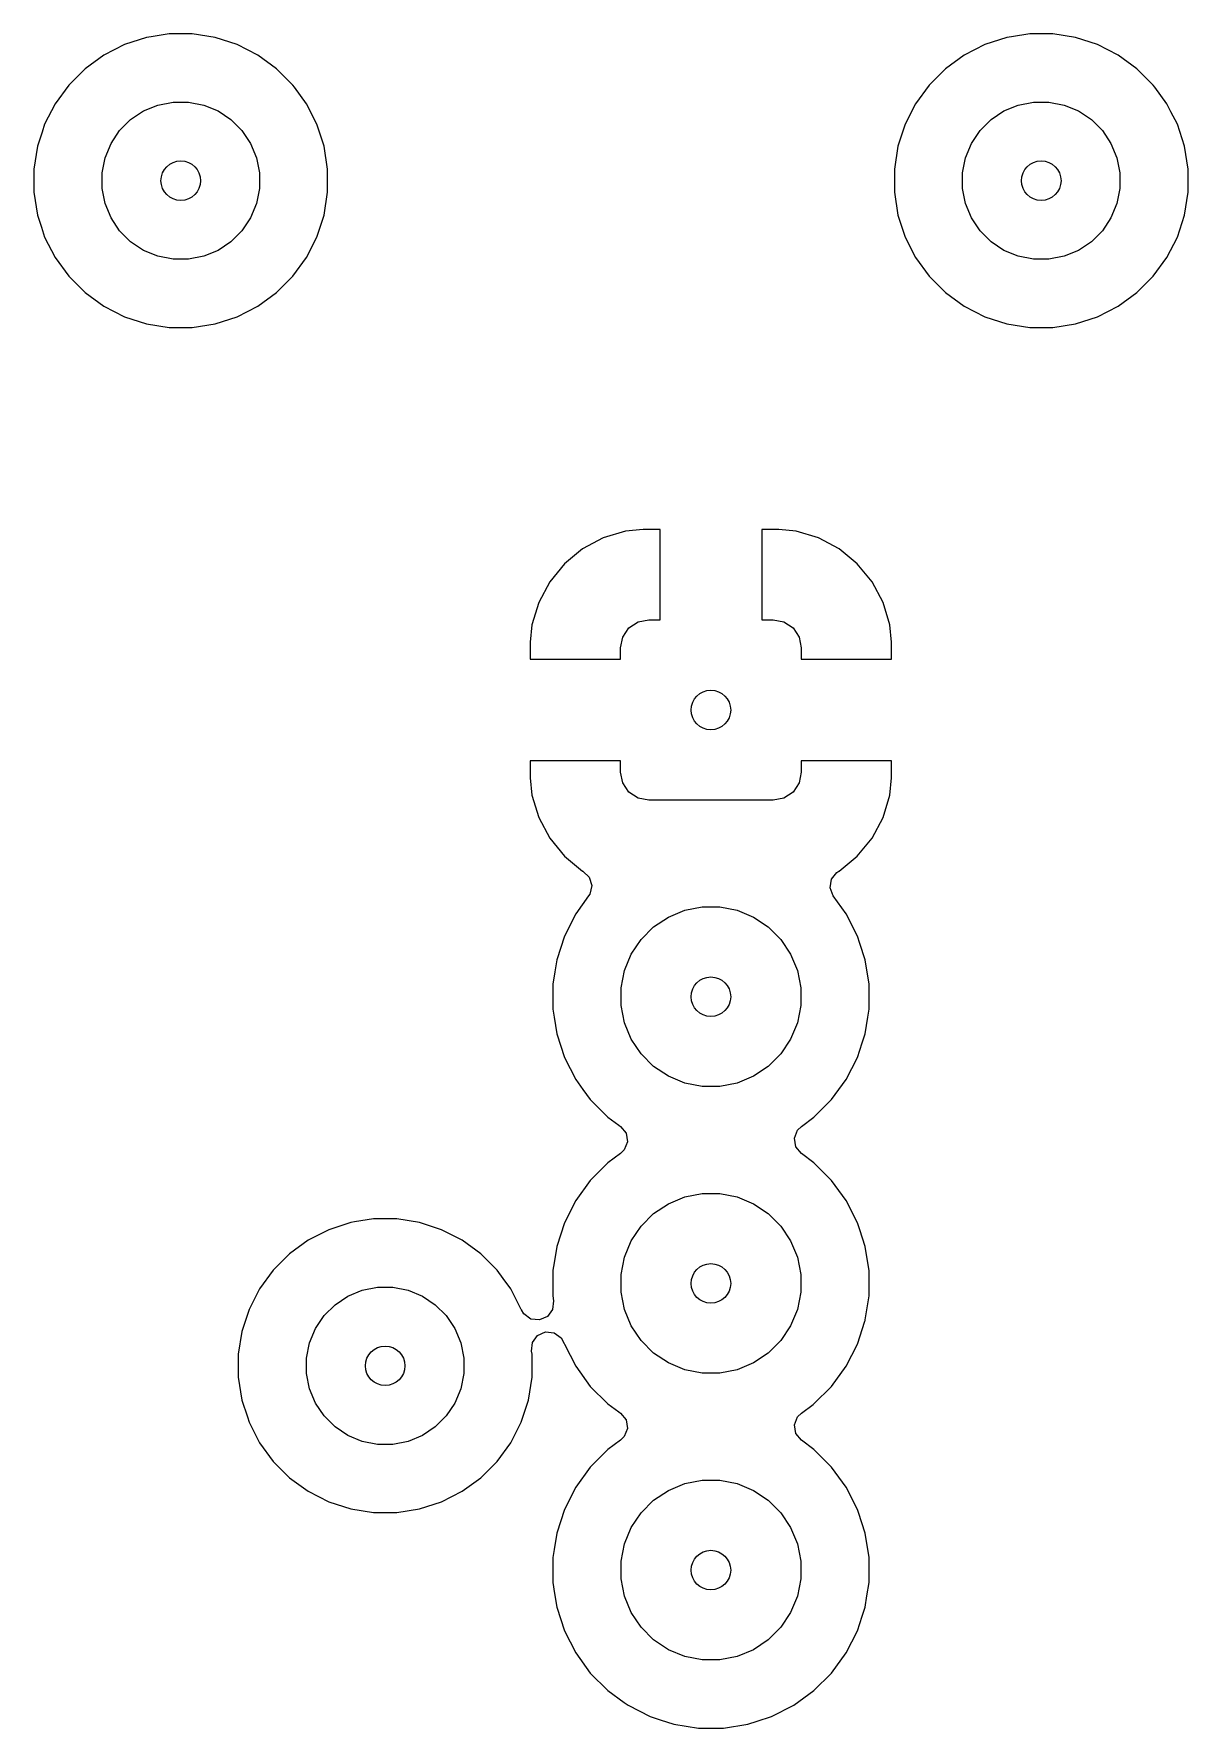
# Model space of a CAD drawing. Extents: x 70.6 to 149.6, y -117.6 to -52.5.
# Drawn here: x 91.79 to 102.01, y -85.76 to -70.75 of the extents above; entities that cross this region are included whole.
import ezdxf

# ---------------------------------------------------------------- set-up
doc = ezdxf.new("R2010")
doc.units = 0
doc.layers.add('BLACK', color=7, linetype='CONTINUOUS')

msp = doc.modelspace()

# ---------------------------------------------------------------- linework, layer by layer
at = {"layer": 'BLACK', "linetype": 'CONTINUOUS'}
for p, q in [((92.589115, -70.845952), (92.406727, -70.938884)), ((92.589127, -70.845948), (92.589115, -70.845952)), ((92.783805, -70.782693), (92.589127, -70.845948)), ((92.82499, -70.77617), (92.783805, -70.782693)), ((92.985988, -70.75067), (92.82499, -70.77617)), ((93.190692, -70.75067), (92.985988, -70.75067)), ((93.392874, -70.782693), (93.190692, -70.75067)), ((93.587559, -70.84595), (93.392874, -70.782693)), ((93.58756, -70.84595), (93.587559, -70.84595)), ((93.587564, -70.845952), (93.58756, -70.84595)), ((93.769952, -70.938884), (93.587564, -70.845952)), ((100.209115, -70.845952), (100.026727, -70.938884)), ((100.209127, -70.845948), (100.209115, -70.845952)), ((100.403805, -70.782693), (100.209127, -70.845948)), ((100.44499, -70.77617), (100.403805, -70.782693)), ((100.605988, -70.75067), (100.44499, -70.77617)), ((100.810692, -70.75067), (100.605988, -70.75067)), ((101.012874, -70.782693), (100.810692, -70.75067)), ((101.207559, -70.84595), (101.012874, -70.782693)), ((101.20756, -70.84595), (101.207559, -70.84595)), ((101.207564, -70.845952), (101.20756, -70.84595)), ((101.389952, -70.938884), (101.207564, -70.845952)), ((92.406727, -70.938884), (92.241127, -71.059198)), ((93.935552, -71.059198), (93.769952, -70.938884)), ((100.026727, -70.938884), (99.861127, -71.059198)), ((101.555552, -71.059198), (101.389952, -70.938884)), ((92.241119, -71.059205), (92.096375, -71.203949)), ((92.241127, -71.059198), (92.241119, -71.059205)), ((93.93556, -71.059205), (93.935552, -71.059198)), ((94.080304, -71.203949), (93.93556, -71.059205)), ((99.861119, -71.059205), (99.716375, -71.203949)), ((99.861127, -71.059198), (99.861119, -71.059205)), ((101.55556, -71.059205), (101.555552, -71.059198)), ((101.700304, -71.203949), (101.55556, -71.059205)), ((92.096368, -71.203957), (91.976054, -71.369557)), ((92.096375, -71.203949), (92.096368, -71.203957)), ((94.080311, -71.203957), (94.080304, -71.203949)), ((94.094301, -71.223213), (94.080311, -71.203957)), ((94.200627, -71.36956), (94.094301, -71.223213)), ((99.716368, -71.203957), (99.596054, -71.369557)), ((99.716375, -71.203949), (99.716368, -71.203957)), ((101.700311, -71.203957), (101.700304, -71.203949)), ((101.714301, -71.223213), (101.700311, -71.203957)), ((101.820627, -71.36956), (101.714301, -71.223213)), ((91.976054, -71.369557), (91.883122, -71.551945)), ((92.644265, -71.510063), (92.758362, -71.433825)), ((92.758362, -71.433825), (92.885141, -71.381312)), ((92.885141, -71.381312), (93.019728, -71.354541)), ((93.019728, -71.354541), (93.156952, -71.354541)), ((93.156952, -71.354541), (93.291539, -71.381312)), ((93.291539, -71.381312), (93.418318, -71.433825)), ((93.418318, -71.433825), (93.532415, -71.510063)), ((94.29356, -71.551951), (94.200627, -71.36956)), ((99.596054, -71.369557), (99.503122, -71.551945)), ((100.264265, -71.510063), (100.378362, -71.433825)), ((100.378362, -71.433825), (100.505141, -71.381312)), ((100.505141, -71.381312), (100.639728, -71.354541)), ((100.639728, -71.354541), (100.776952, -71.354541)), ((100.776952, -71.354541), (100.911539, -71.381312)), ((100.911539, -71.381312), (101.038318, -71.433825)), ((101.038318, -71.433825), (101.152415, -71.510063)), ((101.857001, -71.440948), (101.820627, -71.36956)), ((101.91356, -71.551951), (101.857001, -71.440948)), ((91.883118, -71.551957), (91.860957, -71.620163)), ((91.883122, -71.551945), (91.883118, -71.551957)), ((92.547233, -71.607095), (92.644265, -71.510063)), ((93.532415, -71.510063), (93.629447, -71.607095)), ((94.356817, -71.746636), (94.29356, -71.551951)), ((99.503118, -71.551957), (99.480957, -71.620163)), ((99.503122, -71.551945), (99.503118, -71.551957)), ((100.167233, -71.607095), (100.264265, -71.510063)), ((101.152415, -71.510063), (101.249447, -71.607095)), ((101.976817, -71.746636), (101.91356, -71.551951)), ((91.819863, -71.746636), (91.78784, -71.948818)), ((91.860957, -71.620163), (91.819863, -71.746636)), ((92.418482, -71.847971), (92.470995, -71.721192)), ((92.470995, -71.721192), (92.547233, -71.607095)), ((93.629447, -71.607095), (93.705685, -71.721192)), ((93.705685, -71.721192), (93.758198, -71.847971)), ((94.38884, -71.948818), (94.356817, -71.746636)), ((99.439863, -71.746636), (99.40784, -71.948818)), ((99.480957, -71.620163), (99.439863, -71.746636)), ((100.038482, -71.847971), (100.090995, -71.721192)), ((100.090995, -71.721192), (100.167233, -71.607095)), ((101.249447, -71.607095), (101.325685, -71.721192)), ((101.325685, -71.721192), (101.378198, -71.847971)), ((102.00884, -71.948818), (101.976817, -71.746636)), ((92.391711, -71.982558), (92.418482, -71.847971)), ((93.758198, -71.847971), (93.784969, -71.982558)), ((100.011711, -71.982558), (100.038482, -71.847971)), ((101.378198, -71.847971), (101.404969, -71.982558)), ((91.78784, -71.948818), (91.78784, -72.153522)), ((92.391711, -72.119782), (92.391711, -71.982558)), ((93.784969, -71.982558), (93.784969, -72.119782)), ((94.38884, -72.153522), (94.38884, -71.948818)), ((99.40784, -71.948818), (99.40784, -72.153522)), ((100.011711, -72.119782), (100.011711, -71.982558)), ((101.404969, -71.982558), (101.404969, -72.119782)), ((102.00884, -72.153522), (102.00884, -71.948818)), ((91.78784, -72.153522), (91.819863, -72.355704)), ((92.418482, -72.254369), (92.391711, -72.119782)), ((93.784969, -72.119782), (93.758198, -72.254369)), ((94.356817, -72.355704), (94.38884, -72.153522)), ((99.40784, -72.153522), (99.439863, -72.355704)), ((100.038482, -72.254369), (100.011711, -72.119782)), ((101.404969, -72.119782), (101.378198, -72.254369)), ((101.976817, -72.355704), (102.00884, -72.153522)), ((92.470995, -72.381148), (92.418482, -72.254369)), ((93.758198, -72.254369), (93.705685, -72.381148)), ((100.090995, -72.381148), (100.038482, -72.254369)), ((101.378198, -72.254369), (101.325685, -72.381148)), ((91.819863, -72.355704), (91.854899, -72.463535)), ((91.854899, -72.463535), (91.883118, -72.550382)), ((92.547233, -72.495245), (92.470995, -72.381148)), ((92.644265, -72.592277), (92.547233, -72.495245)), ((93.629447, -72.495245), (93.532415, -72.592277)), ((93.705685, -72.381148), (93.629447, -72.495245)), ((94.29356, -72.550389), (94.356817, -72.355704)), ((99.439863, -72.355704), (99.474899, -72.463535)), ((99.474899, -72.463535), (99.503118, -72.550382)), ((100.167233, -72.495245), (100.090995, -72.381148)), ((100.264265, -72.592277), (100.167233, -72.495245)), ((101.249447, -72.495245), (101.152415, -72.592277)), ((101.325685, -72.381148), (101.249447, -72.495245)), ((101.91356, -72.550389), (101.976817, -72.355704)), ((91.883118, -72.550382), (91.883122, -72.550394)), ((91.883122, -72.550394), (91.976054, -72.732782)), ((92.758362, -72.668515), (92.644265, -72.592277)), ((93.532415, -72.592277), (93.418318, -72.668515)), ((94.200627, -72.73278), (94.29356, -72.550389)), ((99.503118, -72.550382), (99.503122, -72.550394)), ((99.503122, -72.550394), (99.596054, -72.732782)), ((100.378362, -72.668515), (100.264265, -72.592277)), ((101.152415, -72.592277), (101.038318, -72.668515)), ((101.820627, -72.73278), (101.91356, -72.550389)), ((91.976054, -72.732782), (92.096368, -72.898382)), ((92.885141, -72.721028), (92.758362, -72.668515)), ((93.019728, -72.747799), (92.885141, -72.721028)), ((93.156952, -72.747799), (93.019728, -72.747799)), ((93.291539, -72.721028), (93.156952, -72.747799)), ((93.418318, -72.668515), (93.291539, -72.721028)), ((94.080306, -72.898389), (94.200627, -72.73278)), ((99.596054, -72.732782), (99.716368, -72.898382)), ((100.505141, -72.721028), (100.378362, -72.668515)), ((100.639728, -72.747799), (100.505141, -72.721028)), ((100.776952, -72.747799), (100.639728, -72.747799)), ((100.911539, -72.721028), (100.776952, -72.747799)), ((101.038318, -72.668515), (100.911539, -72.721028)), ((101.700306, -72.898389), (101.820627, -72.73278)), ((92.096368, -72.898382), (92.096375, -72.89839)), ((92.096375, -72.89839), (92.241119, -73.043134)), ((93.935559, -73.043136), (94.080306, -72.898389)), ((99.716368, -72.898382), (99.716375, -72.89839)), ((99.716375, -72.89839), (99.861119, -73.043134)), ((101.555559, -73.043136), (101.700306, -72.898389)), ((92.241119, -73.043134), (92.241127, -73.043141)), ((92.241127, -73.043141), (92.406727, -73.163455)), ((93.76995, -73.163457), (93.935559, -73.043136)), ((99.861119, -73.043134), (99.861127, -73.043141)), ((99.861127, -73.043141), (100.026727, -73.163455)), ((101.38995, -73.163457), (101.555559, -73.043136)), ((92.406727, -73.163455), (92.40673, -73.163457)), ((92.40673, -73.163457), (92.589121, -73.25639)), ((93.587559, -73.25639), (93.76995, -73.163457)), ((100.026727, -73.163455), (100.02673, -73.163457)), ((100.02673, -73.163457), (100.209121, -73.25639)), ((101.207559, -73.25639), (101.38995, -73.163457)), ((92.589121, -73.25639), (92.783806, -73.319647)), ((92.783806, -73.319647), (92.985988, -73.35167)), ((92.985988, -73.35167), (92.985993, -73.35167)), ((92.985993, -73.35167), (93.190687, -73.35167)), ((93.190687, -73.35167), (93.190692, -73.35167)), ((93.190692, -73.35167), (93.392874, -73.319647)), ((93.392874, -73.319647), (93.587559, -73.25639)), ((100.209121, -73.25639), (100.403806, -73.319647)), ((100.403806, -73.319647), (100.605988, -73.35167)), ((100.605988, -73.35167), (100.605993, -73.35167)), ((100.605993, -73.35167), (100.810687, -73.35167)), ((100.810687, -73.35167), (100.810692, -73.35167)), ((100.810692, -73.35167), (101.012874, -73.319647)), ((101.012874, -73.319647), (101.207559, -73.25639)), ((97.027501, -75.156362), (96.829578, -75.216402)), ((97.181757, -75.14117), (97.027501, -75.156362)), ((97.33334, -75.14117), (97.181757, -75.14117)), ((97.33334, -75.94117), (97.33334, -75.14117)), ((98.384923, -75.14117), (98.23334, -75.14117)), ((98.23334, -75.14117), (98.23334, -75.94117)), ((98.539178, -75.156362), (98.384923, -75.14117)), ((98.737101, -75.216402), (98.539178, -75.156362)), ((96.647171, -75.3139), (96.487285, -75.445115)), ((96.647178, -75.313895), (96.647171, -75.3139)), ((96.829573, -75.216404), (96.647178, -75.313895)), ((96.829578, -75.216402), (96.829573, -75.216404)), ((98.737106, -75.216404), (98.737101, -75.216402)), ((98.919501, -75.313895), (98.737106, -75.216404)), ((98.919508, -75.3139), (98.919501, -75.313895)), ((99.079394, -75.445115), (98.919508, -75.3139)), ((96.487285, -75.445115), (96.35607, -75.605001)), ((99.210609, -75.605001), (99.079394, -75.445115)), ((96.356065, -75.605008), (96.258574, -75.787403)), ((96.35607, -75.605001), (96.356065, -75.605008)), ((99.210614, -75.605008), (99.210609, -75.605001)), ((99.308105, -75.787403), (99.210614, -75.605008)), ((96.258572, -75.787408), (96.198532, -75.985331)), ((96.258574, -75.787403), (96.258572, -75.787408)), ((99.308107, -75.787408), (99.308105, -75.787403)), ((99.368147, -75.985331), (99.308107, -75.787408)), ((97.137669, -75.9602), (97.23334, -75.94117)), ((97.23334, -75.94117), (97.33334, -75.94117)), ((98.23334, -75.94117), (98.33334, -75.94117)), ((98.33334, -75.94117), (98.429011, -75.9602)), ((96.198532, -75.985331), (96.18334, -76.139587)), ((96.98334, -76.19117), (97.00237, -76.095499)), ((97.00237, -76.095499), (97.056563, -76.014393)), ((97.056563, -76.014393), (97.137669, -75.9602)), ((98.429011, -75.9602), (98.510117, -76.014393)), ((98.510117, -76.014393), (98.56431, -76.095499)), ((98.56431, -76.095499), (98.58334, -76.19117)), ((99.38334, -76.139587), (99.368147, -75.985331)), ((96.18334, -76.139587), (96.18334, -76.29117)), ((96.98334, -76.29117), (96.98334, -76.19117)), ((98.58334, -76.19117), (98.58334, -76.29117)), ((99.38334, -76.29117), (99.38334, -76.139587)), ((96.18334, -76.29117), (96.98334, -76.29117)), ((98.58334, -76.29117), (99.38334, -76.29117)), ((96.98334, -77.19117), (96.18334, -77.19117)), ((96.18334, -77.19117), (96.18334, -77.342752)), ((96.98334, -77.29117), (96.98334, -77.19117)), ((97.00237, -77.386841), (96.98334, -77.29117)), ((98.58334, -77.29117), (98.56431, -77.386841)), ((99.38334, -77.19117), (98.58334, -77.19117)), ((98.58334, -77.19117), (98.58334, -77.29117)), ((99.38334, -77.342752), (99.38334, -77.19117)), ((96.18334, -77.342752), (96.198532, -77.497008)), ((97.056563, -77.467947), (97.00237, -77.386841)), ((98.56431, -77.386841), (98.510117, -77.467947)), ((99.368147, -77.497008), (99.38334, -77.342752)), ((96.198532, -77.497008), (96.258572, -77.694931)), ((97.137669, -77.52214), (97.056563, -77.467947)), ((97.23334, -77.54117), (97.137669, -77.52214)), ((98.33334, -77.54117), (97.23334, -77.54117)), ((98.429011, -77.52214), (98.33334, -77.54117)), ((98.510117, -77.467947), (98.429011, -77.52214)), ((99.308107, -77.694931), (99.368147, -77.497008)), ((96.258572, -77.694931), (96.258574, -77.694936)), ((96.258574, -77.694936), (96.356065, -77.877331)), ((99.210614, -77.877331), (99.308105, -77.694936)), ((99.308105, -77.694936), (99.308107, -77.694931)), ((96.356065, -77.877331), (96.35607, -77.877338)), ((96.35607, -77.877338), (96.487285, -78.037224)), ((99.079394, -78.037224), (99.210609, -77.877338)), ((99.210609, -77.877338), (99.210614, -77.877331)), ((96.487285, -78.037224), (96.647171, -78.168439)), ((98.919509, -78.168439), (99.079394, -78.037224)), ((96.647171, -78.168439), (96.650117, -78.170014)), ((96.650117, -78.170014), (96.651584, -78.171388)), ((96.651584, -78.171388), (96.653257, -78.172506)), ((96.653257, -78.172506), (96.653072, -78.172782)), ((96.653072, -78.172782), (96.706411, -78.222738)), ((98.850681, -78.240817), (98.899219, -78.180877)), ((98.899219, -78.180877), (98.916568, -78.170011)), ((98.916568, -78.170011), (98.919509, -78.168439)), ((96.706411, -78.222738), (96.7288, -78.296545)), ((96.7288, -78.296545), (96.711287, -78.371658)), ((98.838615, -78.316995), (98.850681, -78.240817)), ((98.866255, -78.389001), (98.838615, -78.316995)), ((96.700424, -78.389), (96.58553, -78.547139)), ((96.711287, -78.371658), (96.700424, -78.389)), ((97.551112, -78.515618), (97.704926, -78.485022)), ((97.704926, -78.485022), (97.861754, -78.485022)), ((97.861754, -78.485022), (98.015568, -78.515618)), ((98.981148, -78.547139), (98.866255, -78.389001)), ((96.585525, -78.547146), (96.485445, -78.743563)), ((96.58553, -78.547139), (96.585525, -78.547146)), ((97.275825, -78.662762), (97.406223, -78.575633)), ((97.406223, -78.575633), (97.551112, -78.515618)), ((98.015568, -78.515618), (98.160457, -78.575633)), ((98.160457, -78.575633), (98.290855, -78.662762)), ((98.981155, -78.547148), (98.981148, -78.547139)), ((99.081235, -78.743564), (98.981155, -78.547148)), ((96.485445, -78.743563), (96.417325, -78.953213)), ((97.077803, -78.904053), (97.164932, -78.773655)), ((97.164932, -78.773655), (97.275825, -78.662762)), ((98.290855, -78.662762), (98.401748, -78.773655)), ((98.401748, -78.773655), (98.488877, -78.904053)), ((99.102705, -78.809644), (99.081235, -78.743564)), ((96.417325, -78.953213), (96.400445, -79.059794)), ((97.017788, -79.048942), (97.077803, -78.904053)), ((98.488877, -78.904053), (98.548892, -79.048942)), ((99.149354, -78.953213), (99.102705, -78.809644)), ((99.149354, -78.953218), (99.149354, -78.953213)), ((99.149355, -78.953219), (99.149354, -78.953218)), ((99.18384, -79.170948), (99.149355, -78.953219)), ((96.400445, -79.059794), (96.38284, -79.170948)), ((96.987192, -79.202756), (97.017788, -79.048942)), ((98.548892, -79.048942), (98.579488, -79.202756)), ((96.38284, -79.170948), (96.38284, -79.391392)), ((96.987192, -79.359584), (96.987192, -79.202756)), ((98.579488, -79.202756), (98.579488, -79.359584)), ((99.18384, -79.391392), (99.18384, -79.170948)), ((96.38284, -79.391392), (96.394142, -79.462749)), ((97.017788, -79.513398), (96.987192, -79.359584)), ((98.579488, -79.359584), (98.548892, -79.513398)), ((99.172538, -79.462749), (99.18384, -79.391392)), ((96.394142, -79.462749), (96.417325, -79.609126)), ((97.077803, -79.658287), (97.017788, -79.513398)), ((98.548892, -79.513398), (98.488877, -79.658287)), ((99.149354, -79.609126), (99.172538, -79.462749)), ((96.417325, -79.609126), (96.485445, -79.818776)), ((97.164932, -79.788685), (97.077803, -79.658287)), ((98.488877, -79.658287), (98.401748, -79.788685)), ((99.081235, -79.818776), (99.123165, -79.689726)), ((99.123165, -79.689726), (99.149354, -79.609126)), ((96.485445, -79.818776), (96.585525, -80.015193)), ((97.275825, -79.899578), (97.164932, -79.788685)), ((98.401748, -79.788685), (98.290855, -79.899578)), ((98.981155, -80.015192), (99.081235, -79.818776)), ((97.406223, -79.986707), (97.275825, -79.899578)), ((97.551112, -80.046722), (97.406223, -79.986707)), ((98.160457, -79.986707), (98.015568, -80.046722)), ((98.290855, -79.899578), (98.160457, -79.986707)), ((96.585525, -80.015193), (96.585526, -80.015194)), ((96.585526, -80.015194), (96.650311, -80.104363)), ((96.650311, -80.104363), (96.715098, -80.193535)), ((97.704926, -80.077318), (97.551112, -80.046722)), ((97.861754, -80.077318), (97.704926, -80.077318)), ((98.015568, -80.046722), (97.861754, -80.077318)), ((98.851582, -80.193535), (98.981155, -80.015192)), ((96.715098, -80.193535), (96.870975, -80.349412)), ((98.695705, -80.349412), (98.851582, -80.193535)), ((96.870975, -80.349412), (96.968255, -80.420089)), ((96.968255, -80.420089), (96.982757, -80.430626)), ((96.982757, -80.430626), (97.031295, -80.490566)), ((98.550958, -80.463591), (98.583923, -80.430626)), ((98.583923, -80.430626), (98.695698, -80.349417)), ((98.695697, -80.349417), (98.695705, -80.349412)), ((98.695698, -80.349417), (98.695697, -80.349417)), ((97.043361, -80.566745), (97.015721, -80.63875)), ((97.031295, -80.490566), (97.043361, -80.566745)), ((98.523318, -80.535596), (98.550958, -80.463591)), ((98.535384, -80.611775), (98.523318, -80.535596)), ((96.870973, -80.752929), (96.715099, -80.908803)), ((96.870976, -80.752927), (96.870973, -80.752929)), ((96.982757, -80.671714), (96.870976, -80.752927)), ((97.015721, -80.63875), (96.982757, -80.671714)), ((98.583923, -80.671714), (98.535384, -80.611775)), ((98.695698, -80.752922), (98.583923, -80.671714)), ((98.695704, -80.752927), (98.695698, -80.752922)), ((98.695705, -80.752928), (98.695704, -80.752927)), ((98.851582, -80.908805), (98.695705, -80.752928)), ((96.715097, -80.908806), (96.585526, -81.087145)), ((96.715099, -80.908803), (96.715097, -80.908806)), ((98.981155, -81.087148), (98.851582, -80.908805)), ((97.406223, -81.115633), (97.551112, -81.055618)), ((97.551112, -81.055618), (97.704926, -81.025022)), ((97.704926, -81.025022), (97.861754, -81.025022)), ((97.861754, -81.025022), (98.015568, -81.055618)), ((98.015568, -81.055618), (98.160457, -81.115633)), ((96.585525, -81.087146), (96.485445, -81.283563)), ((96.585526, -81.087145), (96.585525, -81.087146)), ((97.164932, -81.313655), (97.275825, -81.202762)), ((97.275825, -81.202762), (97.406223, -81.115633)), ((98.160457, -81.115633), (98.290855, -81.202762)), ((98.290855, -81.202762), (98.401748, -81.313655)), ((99.081235, -81.283564), (98.981155, -81.087148)), ((94.399115, -81.345952), (94.216727, -81.438884)), ((94.399127, -81.345948), (94.399115, -81.345952)), ((94.593805, -81.282693), (94.399127, -81.345948)), ((94.627503, -81.277355), (94.593805, -81.282693)), ((94.795988, -81.25067), (94.627503, -81.277355)), ((95.000692, -81.25067), (94.795988, -81.25067)), ((95.202874, -81.282693), (95.000692, -81.25067)), ((95.397559, -81.34595), (95.202874, -81.282693)), ((95.39756, -81.34595), (95.397559, -81.34595)), ((95.397564, -81.345952), (95.39756, -81.34595)), ((95.579952, -81.438884), (95.397564, -81.345952)), ((96.485445, -81.283563), (96.417325, -81.493213)), ((97.077803, -81.444053), (97.164932, -81.313655)), ((98.401748, -81.313655), (98.488877, -81.444053)), ((99.101504, -81.345948), (99.081235, -81.283564)), ((99.149354, -81.493213), (99.101504, -81.345948)), ((94.216727, -81.438884), (94.051127, -81.559198)), ((95.745552, -81.559198), (95.579952, -81.438884)), ((96.417325, -81.493213), (96.394335, -81.638371)), ((97.017788, -81.588942), (97.077803, -81.444053)), ((98.488877, -81.444053), (98.548892, -81.588942)), ((99.149354, -81.493218), (99.149354, -81.493213)), ((99.149355, -81.493219), (99.149354, -81.493218)), ((99.18384, -81.710948), (99.149355, -81.493219)), ((94.051119, -81.559205), (93.906375, -81.703949)), ((94.051127, -81.559198), (94.051119, -81.559205)), ((95.74556, -81.559205), (95.745552, -81.559198)), ((95.890304, -81.703949), (95.74556, -81.559205)), ((96.394335, -81.638371), (96.383948, -81.703957)), ((96.987192, -81.742756), (97.017788, -81.588942)), ((98.548892, -81.588942), (98.579488, -81.742756)), ((93.906368, -81.703957), (93.786054, -81.869557)), ((93.906375, -81.703949), (93.906368, -81.703957)), ((95.890311, -81.703957), (95.890304, -81.703949)), ((95.943514, -81.777186), (95.890311, -81.703957)), ((96.010627, -81.86956), (95.943514, -81.777186)), ((96.383948, -81.703957), (96.38284, -81.710951)), ((96.38284, -81.710951), (96.38284, -81.931389)), ((96.987192, -81.899584), (96.987192, -81.742756)), ((98.579488, -81.742756), (98.579488, -81.899584)), ((99.18384, -81.931392), (99.18384, -81.710948)), ((93.786054, -81.869557), (93.693122, -82.051945)), ((94.454265, -82.010063), (94.568362, -81.933825)), ((94.568362, -81.933825), (94.695141, -81.881312)), ((94.695141, -81.881312), (94.829728, -81.854541)), ((94.829728, -81.854541), (94.966952, -81.854541)), ((94.966952, -81.854541), (95.101539, -81.881312)), ((95.101539, -81.881312), (95.228318, -81.933825)), ((95.228318, -81.933825), (95.342415, -82.010063)), ((96.10356, -82.051951), (96.010627, -81.86956)), ((96.38284, -81.931389), (96.389725, -81.974863)), ((97.017788, -82.053398), (96.987192, -81.899584)), ((98.579488, -81.899584), (98.548892, -82.053398)), ((99.149954, -82.145336), (99.18384, -81.931392)), ((93.693118, -82.051957), (93.661548, -82.149121)), ((93.693122, -82.051945), (93.693118, -82.051957)), ((94.280995, -82.221192), (94.357233, -82.107095)), ((94.357233, -82.107095), (94.454265, -82.010063)), ((95.342415, -82.010063), (95.439447, -82.107095)), ((95.439447, -82.107095), (95.515685, -82.221192)), ((96.103562, -82.051957), (96.10356, -82.051951)), ((96.104897, -82.05518), (96.103562, -82.051957)), ((96.126763, -82.091937), (96.104897, -82.05518)), ((96.189161, -82.137273), (96.126763, -82.091937)), ((96.381662, -82.051568), (96.336326, -82.113966)), ((96.389725, -81.974863), (96.381662, -82.051568)), ((97.077803, -82.198287), (97.017788, -82.053398)), ((98.548892, -82.053398), (98.488877, -82.198287)), ((93.629863, -82.246636), (93.59784, -82.448818)), ((93.661548, -82.149121), (93.629863, -82.246636)), ((94.228482, -82.347971), (94.280995, -82.221192)), ((95.515685, -82.221192), (95.568198, -82.347971)), ((96.265866, -82.145336), (96.189161, -82.137273)), ((96.247999, -82.282961), (96.318459, -82.25159)), ((96.336326, -82.113966), (96.265866, -82.145336)), ((96.318459, -82.25159), (96.395165, -82.259653)), ((96.395165, -82.259653), (96.457563, -82.304987)), ((97.164932, -82.328685), (97.077803, -82.198287)), ((98.488877, -82.198287), (98.401748, -82.328685)), ((99.081235, -82.358776), (99.146773, -82.157069)), ((99.146773, -82.157069), (99.149354, -82.149126)), ((99.149354, -82.149126), (99.149954, -82.145336)), ((94.201711, -82.482558), (94.228482, -82.347971)), ((95.568198, -82.347971), (95.594969, -82.482558)), ((96.194602, -82.422062), (96.202665, -82.345359)), ((96.202665, -82.345359), (96.247999, -82.282961)), ((96.457563, -82.304987), (96.483474, -82.352711)), ((96.483474, -82.352711), (96.485445, -82.358776)), ((96.485445, -82.358776), (96.485446, -82.358779)), ((96.485446, -82.358779), (96.485447, -82.35878)), ((96.485447, -82.35878), (96.585525, -82.555193)), ((97.275825, -82.439578), (97.164932, -82.328685)), ((98.401748, -82.328685), (98.290855, -82.439578)), ((98.981155, -82.555192), (99.081235, -82.358776)), ((93.59784, -82.448818), (93.59784, -82.653522)), ((94.201711, -82.619782), (94.201711, -82.482558)), ((95.594969, -82.482558), (95.594969, -82.619782)), ((96.19884, -82.448818), (96.194602, -82.422062)), ((96.19884, -82.653522), (96.19884, -82.448818)), ((96.585525, -82.555193), (96.585526, -82.555194)), ((96.585526, -82.555194), (96.715098, -82.733535)), ((97.406223, -82.526707), (97.275825, -82.439578)), ((97.551112, -82.586722), (97.406223, -82.526707)), ((98.160457, -82.526707), (98.015568, -82.586722)), ((98.290855, -82.439578), (98.160457, -82.526707)), ((98.851582, -82.733535), (98.981155, -82.555192)), ((93.59784, -82.653522), (93.629863, -82.855704)), ((94.228482, -82.754369), (94.201711, -82.619782)), ((95.594969, -82.619782), (95.568198, -82.754369)), ((96.166817, -82.855704), (96.19884, -82.653522)), ((97.704926, -82.617318), (97.551112, -82.586722)), ((97.861754, -82.617318), (97.704926, -82.617318)), ((98.015568, -82.586722), (97.861754, -82.617318)), ((93.629863, -82.855704), (93.677914, -83.003591)), ((94.280995, -82.881148), (94.228482, -82.754369)), ((95.568198, -82.754369), (95.515685, -82.881148)), ((96.10356, -83.050389), (96.166817, -82.855704)), ((96.715098, -82.733535), (96.870975, -82.889412)), ((98.695705, -82.889412), (98.851582, -82.733535)), ((93.677914, -83.003591), (93.693118, -83.050382)), ((94.357233, -82.995245), (94.280995, -82.881148)), ((94.454265, -83.092277), (94.357233, -82.995245)), ((95.439447, -82.995245), (95.342415, -83.092277)), ((95.515685, -82.881148), (95.439447, -82.995245)), ((96.870975, -82.889412), (96.968255, -82.960089)), ((96.968255, -82.960089), (96.982757, -82.970626)), ((96.982757, -82.970626), (97.031295, -83.030566)), ((98.523318, -83.075596), (98.550958, -83.003591)), ((98.550958, -83.003591), (98.583923, -82.970626)), ((98.583923, -82.970626), (98.689449, -82.893957)), ((98.689449, -82.893957), (98.695705, -82.889412)), ((93.693118, -83.050382), (93.693122, -83.050394)), ((93.693122, -83.050394), (93.786054, -83.232782)), ((94.568362, -83.168515), (94.454265, -83.092277)), ((95.342415, -83.092277), (95.228318, -83.168515)), ((96.010627, -83.23278), (96.10356, -83.050389)), ((97.043361, -83.106745), (97.015721, -83.17875)), ((97.031295, -83.030566), (97.043361, -83.106745)), ((98.535384, -83.151775), (98.523318, -83.075596)), ((98.583923, -83.211714), (98.535384, -83.151775)), ((93.786054, -83.232782), (93.906368, -83.398382)), ((94.695141, -83.221028), (94.568362, -83.168515)), ((94.829728, -83.247799), (94.695141, -83.221028)), ((94.966952, -83.247799), (94.829728, -83.247799)), ((95.101539, -83.221028), (94.966952, -83.247799)), ((95.228318, -83.168515), (95.101539, -83.221028)), ((95.890306, -83.398389), (96.010627, -83.23278)), ((96.870973, -83.292929), (96.715099, -83.448803)), ((96.870976, -83.292927), (96.870973, -83.292929)), ((96.982757, -83.211714), (96.870976, -83.292927)), ((97.015721, -83.17875), (96.982757, -83.211714)), ((98.695698, -83.292922), (98.583923, -83.211714)), ((98.695704, -83.292927), (98.695698, -83.292922)), ((98.695705, -83.292928), (98.695704, -83.292927)), ((98.851582, -83.448805), (98.695705, -83.292928)), ((93.906368, -83.398382), (93.906375, -83.39839)), ((93.906375, -83.39839), (94.051119, -83.543134)), ((95.745559, -83.543136), (95.890306, -83.398389)), ((96.715097, -83.448806), (96.585526, -83.627145)), ((96.715099, -83.448803), (96.715097, -83.448806)), ((98.981155, -83.627148), (98.851582, -83.448805)), ((94.051119, -83.543134), (94.051127, -83.543141)), ((94.051127, -83.543141), (94.216727, -83.663455)), ((95.57995, -83.663457), (95.745559, -83.543136)), ((97.406223, -83.655633), (97.551112, -83.595618)), ((97.551112, -83.595618), (97.704926, -83.565022)), ((97.704926, -83.565022), (97.861754, -83.565022)), ((97.861754, -83.565022), (98.015568, -83.595618)), ((98.015568, -83.595618), (98.160457, -83.655633)), ((94.216727, -83.663455), (94.21673, -83.663457)), ((94.21673, -83.663457), (94.399121, -83.75639)), ((94.399121, -83.75639), (94.593806, -83.819647)), ((95.202874, -83.819647), (95.397559, -83.75639)), ((95.397559, -83.75639), (95.57995, -83.663457)), ((96.585525, -83.627146), (96.485445, -83.823563)), ((96.585526, -83.627145), (96.585525, -83.627146)), ((97.164932, -83.853655), (97.275825, -83.742762)), ((97.275825, -83.742762), (97.406223, -83.655633)), ((98.160457, -83.655633), (98.290855, -83.742762)), ((98.290855, -83.742762), (98.401748, -83.853655)), ((99.081235, -83.823564), (98.981155, -83.627148)), ((94.593806, -83.819647), (94.795988, -83.85167)), ((94.795988, -83.85167), (94.795993, -83.85167)), ((94.795993, -83.85167), (95.000687, -83.85167)), ((95.000687, -83.85167), (95.000692, -83.85167)), ((95.000692, -83.85167), (95.202874, -83.819647)), ((96.485445, -83.823563), (96.417325, -84.033213)), ((97.077803, -83.984053), (97.164932, -83.853655)), ((98.401748, -83.853655), (98.488877, -83.984053)), ((99.090367, -83.85167), (99.081235, -83.823564)), ((99.149354, -84.033213), (99.090367, -83.85167)), ((96.417325, -84.033213), (96.394335, -84.178371)), ((97.017788, -84.128942), (97.077803, -83.984053)), ((98.488877, -83.984053), (98.548892, -84.128942)), ((99.149354, -84.033218), (99.149354, -84.033213)), ((99.149355, -84.033219), (99.149354, -84.033218)), ((99.18384, -84.250948), (99.149355, -84.033219)), ((96.394335, -84.178371), (96.38284, -84.250948)), ((96.987192, -84.282756), (97.017788, -84.128942)), ((98.548892, -84.128942), (98.579488, -84.282756)), ((96.38284, -84.250948), (96.38284, -84.471392)), ((96.987192, -84.439584), (96.987192, -84.282756)), ((98.579488, -84.282756), (98.579488, -84.439584)), ((99.18384, -84.471392), (99.18384, -84.250948)), ((96.38284, -84.471392), (96.398166, -84.56816)), ((97.017788, -84.593398), (96.987192, -84.439584)), ((98.579488, -84.439584), (98.548892, -84.593398)), ((99.165309, -84.588389), (99.18384, -84.471392)), ((96.398166, -84.56816), (96.417325, -84.689126)), ((97.077803, -84.738287), (97.017788, -84.593398)), ((98.548892, -84.593398), (98.488877, -84.738287)), ((99.149354, -84.689126), (99.165309, -84.588389)), ((96.417325, -84.689126), (96.485445, -84.898776)), ((97.164932, -84.868685), (97.077803, -84.738287)), ((98.488877, -84.738287), (98.401748, -84.868685)), ((99.081235, -84.898776), (99.123165, -84.769726)), ((99.123165, -84.769726), (99.149354, -84.689126)), ((96.485445, -84.898776), (96.585525, -85.095193)), ((97.275825, -84.979578), (97.164932, -84.868685)), ((98.401748, -84.868685), (98.290855, -84.979578)), ((98.981155, -85.095192), (99.081235, -84.898776)), ((96.585525, -85.095193), (96.585526, -85.095194)), ((96.585526, -85.095194), (96.715098, -85.273535)), ((97.406223, -85.066707), (97.275825, -84.979578)), ((97.551112, -85.126722), (97.406223, -85.066707)), ((98.160457, -85.066707), (98.015568, -85.126722)), ((98.290855, -84.979578), (98.160457, -85.066707)), ((98.851582, -85.273535), (98.981155, -85.095192)), ((97.704926, -85.157318), (97.551112, -85.126722)), ((97.861754, -85.157318), (97.704926, -85.157318)), ((98.015568, -85.126722), (97.861754, -85.157318)), ((96.715098, -85.273535), (96.870975, -85.429412)), ((98.695705, -85.429412), (98.851582, -85.273535)), ((96.870975, -85.429412), (97.013965, -85.533299)), ((97.013965, -85.533299), (97.049315, -85.558983)), ((97.049315, -85.558983), (97.049316, -85.558984)), ((97.049316, -85.558984), (97.049318, -85.558985)), ((97.049318, -85.558985), (97.245734, -85.659065)), ((98.320946, -85.659065), (98.517362, -85.558985)), ((98.517362, -85.558985), (98.695705, -85.429412)), ((97.245734, -85.659065), (97.332852, -85.687371)), ((97.332852, -85.687371), (97.455383, -85.727184)), ((98.111296, -85.727184), (98.191896, -85.700995)), ((98.191896, -85.700995), (98.320946, -85.659065)), ((97.455383, -85.727184), (97.455388, -85.727184)), ((97.455388, -85.727184), (97.455389, -85.727185)), ((97.455389, -85.727185), (97.673118, -85.76167)), ((97.673118, -85.76167), (97.673122, -85.76167)), ((97.673122, -85.76167), (97.893558, -85.76167)), ((97.893558, -85.76167), (97.893562, -85.76167)), ((97.893562, -85.76167), (98.111291, -85.727185)), ((98.111291, -85.727185), (98.111292, -85.727184)), ((98.111292, -85.727184), (98.111296, -85.727184))]:
    msp.add_line(p, q, dxfattribs=at)
at = {"layer": 'BLACK'}
for centre in [(93.08834, -72.05117), (93.08834, -72.05117), (100.70834, -72.05117), (100.70834, -72.05117), (97.78334, -76.74117), (97.78334, -76.74117), (97.78334, -79.28117), (97.78334, -79.28117), (97.78334, -81.82117), (97.78334, -81.82117), (94.89834, -82.55117), (94.89834, -82.55117), (97.78334, -84.36117), (97.78334, -84.36117)]:
    msp.add_circle(centre, 0.175, dxfattribs=at)
at = {"layer": 'WHITE'}
for centre in [(93.08834, -72.05117), (100.70834, -72.05117), (97.78334, -76.74117), (97.78334, -79.28117), (97.78334, -81.82117), (94.89834, -82.55117), (97.78334, -84.36117)]:
    msp.add_circle(centre, 0.175, dxfattribs=at)

doc.saveas('drawing.dxf')
